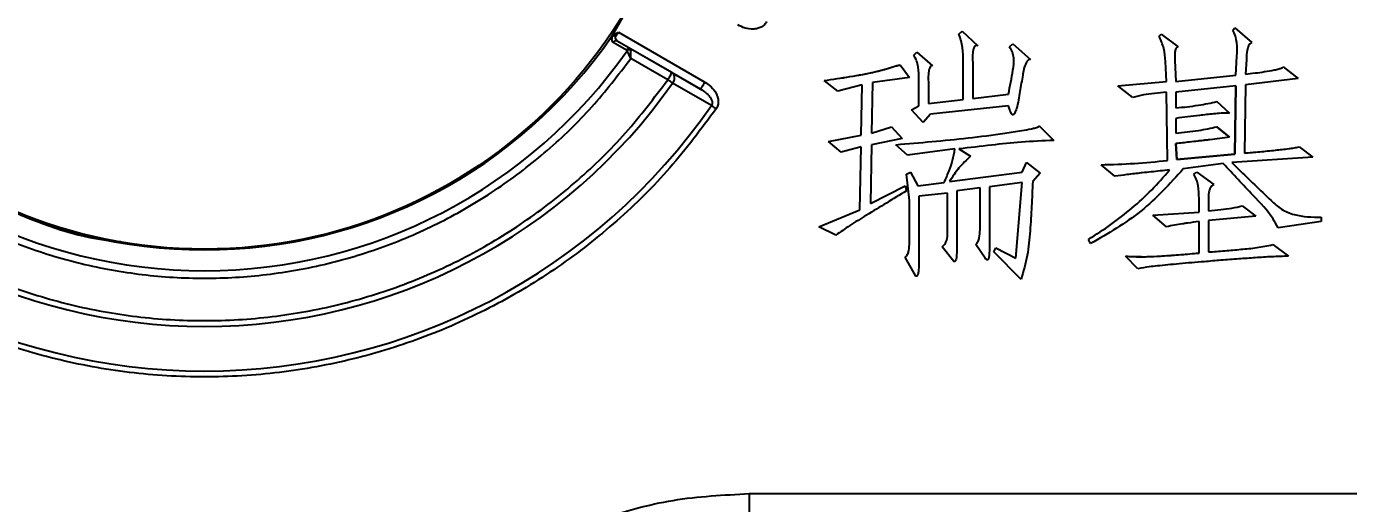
# Model space of a CAD drawing. Header units: millimetres. Extents: x 2028 to 4172, y 863 to 2379.
# Drawn here: x 2655.4 to 2735.6, y 2135.8 to 2164.7 of the extents above; entities that cross this region are included whole.
import ezdxf

# ---------------------------------------------------------------- set-up
doc = ezdxf.new("R2010")
doc.units = ezdxf.units.MM
doc.layers.add('AM_5', color=3, linetype='Continuous', lineweight=25)
doc.styles.add('SLDTEXTSTYLE1', font='txt.shx', dxfattribs={"width": 0.7, "bigfont": 'gbcbig.shx'})
doc.dimstyles.new('SLDDIMSTYLE12$0', dxfattribs={"dimtxt": 12, "dimasz": 10, "dimexe": 0, "dimexo": 0.0625, "dimgap": 0.875, "dimtad": 1, "dimdec": 1, "dimlfac": 1.8, "dimrnd": 1e-09, "dimzin": 12, "dimdsep": 46, "dimtxsty": 'SLDTEXTSTYLE1', "dimcen": 0.09, "dimdle": 8.16, "dimclrd": 3, "dimclre": 3, "dimadec": 0, "dimazin": 3, "dimtfac": 1, "dimtdec": 1, "dimtofl": 0, "dimtmove": 0, "dimatfit": 3, "dimfxl": 0, "dimfrac": 2, "dimtolj": 1, "dimlwd": 5, "dimlwe": 5, "dimarcsym": 0})

# ---------------------------------------------------------------- blocks, each defined once
blk = doc.blocks.new('*D51')
at = {"layer": 'AM_5', "color": 3, "lineweight": 5, "transparency": 16777216}
blk.add_line((2722.515, 2344.493), (2902.345, 2344.493), dxfattribs=at)
at = {"layer": 'AM_5', "color": 3, "linetype": 'Continuous', "lineweight": 5, "transparency": 16777216}
for p, q in [((2902.345, 2334.493), (2902.345, 2055.752)), ((2769.516, 2045.752), (2902.345, 2045.752))]:
    blk.add_line(p, q, dxfattribs=at)
at = {"layer": 'AM_5', "color": 3, "transparency": 16777216}
for points in [[(2900.678, 2334.493), (2904.011, 2334.493), (2902.345, 2344.493)], [(2900.678, 2055.752), (2904.011, 2055.752), (2902.345, 2045.752)]]:
    blk.add_solid(points, dxfattribs=at)
at = {"layer": 'Defpoints', "color": 0, "transparency": 16777216}
for p in [(2722.452, 2344.493), (2769.453, 2045.752), (2902.345, 2045.752)]:
    blk.add_point(p, dxfattribs=at)
at = {"layer": 'AM_5', "color": 0, "transparency": 16777216, "insert": (2895.47, 2195.122), "char_height": 12, "attachment_point": 5, "rotation": 90, "style": 'SLDTEXTSTYLE1'}
blk.add_mtext('\\A1;300', dxfattribs=at)

msp = doc.modelspace()

# ---------------------------------------------------------------- linework, layer by layer
at = {"color": 7, "linetype": 'Continuous', "lineweight": 25}
for p, q in [((2693.363, 2168.37), (2690.89, 2164.085)), ((2728.563, 2164.516), (2728.691, 2164.643)), ((2728.563, 2164.516), (2728.691, 2164.643)), ((2728.563, 2164.516), (2728.563, 2164.516)), ((2728.691, 2164.643), (2729.712, 2163.75)), ((2728.691, 2164.643), (2728.691, 2164.643)), ((2728.691, 2164.643), (2729.712, 2163.75)), ((2691.006, 2163.775), (2691.817, 2163.307)), ((2692.065, 2163.376), (2691.254, 2163.844)), ((2696.307, 2160.927), (2691.254, 2163.844)), ((2691.331, 2164.378), (2696.557, 2161.36)), ((2711.969, 2164.261), (2712.16, 2164.452)), ((2711.969, 2164.261), (2712.16, 2164.452)), ((2711.969, 2164.261), (2711.969, 2164.261)), ((2712.16, 2164.452), (2713.118, 2163.558)), ((2712.16, 2164.452), (2712.16, 2164.452)), ((2712.16, 2164.452), (2713.118, 2163.558)), ((2724.096, 2164.133), (2724.223, 2164.261)), ((2724.096, 2164.133), (2724.223, 2164.261)), ((2724.096, 2164.133), (2724.096, 2164.133)), ((2724.223, 2164.261), (2725.245, 2163.495)), ((2724.223, 2164.261), (2724.223, 2164.261)), ((2724.223, 2164.261), (2725.245, 2163.495)), ((2729.712, 2163.75), (2729.712, 2163.75)), ((2694.569, 2161.931), (2692.065, 2163.376)), ((2709.225, 2162.984), (2709.416, 2163.176)), ((2709.225, 2162.984), (2709.416, 2163.176)), ((2709.225, 2162.984), (2709.225, 2162.984)), ((2709.416, 2163.176), (2710.373, 2162.346)), ((2709.416, 2163.176), (2709.416, 2163.176)), ((2709.416, 2163.176), (2710.373, 2162.346)), ((2713.118, 2163.558), (2713.118, 2163.558)), ((2715.033, 2163.495), (2715.224, 2163.686)), ((2715.033, 2163.495), (2715.224, 2163.686)), ((2715.033, 2163.495), (2715.033, 2163.495)), ((2715.224, 2163.686), (2716.309, 2162.729)), ((2715.224, 2163.686), (2715.224, 2163.686)), ((2715.224, 2163.686), (2716.309, 2162.729)), ((2725.245, 2163.495), (2725.245, 2163.495)), ((2728.755, 2161.771), (2728.819, 2162.92)), ((2728.755, 2161.771), (2728.819, 2162.92)), ((2728.819, 2162.92), (2728.819, 2162.92)), ((2694.319, 2161.498), (2692.079, 2162.791)), ((2708.395, 2162.41), (2708.969, 2161.644)), ((2708.395, 2162.41), (2708.395, 2162.41)), ((2708.395, 2162.41), (2708.969, 2161.644)), ((2710.373, 2162.346), (2710.373, 2162.346)), ((2712.224, 2160.303), (2712.224, 2162.601)), ((2712.799, 2162.537), (2712.799, 2160.367)), ((2716.309, 2162.729), (2716.309, 2162.729)), ((2724.543, 2161.388), (2724.479, 2162.601)), ((2725.053, 2162.665), (2725.117, 2161.388)), ((2725.053, 2162.665), (2725.053, 2162.665)), ((2725.053, 2162.665), (2725.117, 2161.388)), ((2729.393, 2162.729), (2729.329, 2161.835)), ((2731.627, 2162.282), (2732.521, 2161.58)), ((2731.627, 2162.282), (2731.627, 2162.282)), ((2731.627, 2162.282), (2732.521, 2161.58)), ((2694.569, 2161.931), (2696.307, 2160.927)), ((2696.963, 2159.938), (2694.609, 2161.295)), ((2704.629, 2160.814), (2703.799, 2161.452)), ((2703.799, 2161.452), (2703.799, 2161.452)), ((2706.735, 2161.325), (2706.672, 2158.261)), ((2708.969, 2161.644), (2706.735, 2161.325)), ((2708.969, 2161.644), (2708.969, 2161.644)), ((2709.544, 2159.92), (2709.544, 2161.516)), ((2721.607, 2161.133), (2724.543, 2161.388)), ((2725.117, 2161.388), (2728.755, 2161.771)), ((2725.117, 2161.388), (2728.755, 2161.771)), ((2725.117, 2161.388), (2725.117, 2161.388)), ((2728.755, 2161.771), (2728.755, 2161.771)), ((2732.521, 2161.58), (2729.329, 2161.197)), ((2732.521, 2161.58), (2732.521, 2161.58)), ((2706.097, 2161.197), (2704.629, 2160.814)), ((2706.033, 2158.133), (2706.097, 2161.197)), ((2706.033, 2158.133), (2706.097, 2161.197)), ((2710.118, 2161.197), (2710.118, 2160.048)), ((2712.799, 2160.367), (2714.969, 2160.623)), ((2712.799, 2160.367), (2714.969, 2160.623)), ((2714.969, 2160.623), (2714.969, 2160.623)), ((2722.5, 2160.431), (2721.607, 2161.133)), ((2721.607, 2161.133), (2721.607, 2161.133)), ((2724.606, 2156.602), (2724.543, 2160.75)), ((2728.755, 2161.133), (2725.117, 2160.75)), ((2725.117, 2160.75), (2725.117, 2159.793)), ((2728.691, 2156.984), (2728.755, 2161.133)), ((2728.755, 2161.133), (2728.691, 2156.984)), ((2729.329, 2161.197), (2729.266, 2157.048)), ((2709.097, 2159.665), (2709.544, 2159.92)), ((2709.097, 2159.665), (2709.544, 2159.92)), ((2709.544, 2159.92), (2709.544, 2159.92)), ((2710.118, 2160.048), (2712.224, 2160.303)), ((2710.118, 2160.048), (2712.224, 2160.303)), ((2710.118, 2160.048), (2710.118, 2160.048)), ((2714.969, 2159.92), (2710.246, 2159.41)), ((2712.224, 2160.303), (2712.224, 2160.303)), ((2712.799, 2160.367), (2712.799, 2160.367)), ((2727.606, 2160.176), (2728.372, 2159.474)), ((2727.606, 2160.176), (2727.606, 2160.176)), ((2728.372, 2159.474), (2727.606, 2160.176)), ((2709.799, 2158.899), (2709.097, 2159.665)), ((2709.097, 2159.665), (2709.097, 2159.665)), ((2710.246, 2159.41), (2709.799, 2158.899)), ((2725.117, 2159.155), (2725.117, 2158.261)), ((2728.372, 2159.474), (2728.372, 2159.474)), ((2704.055, 2157.75), (2706.033, 2158.133)), ((2706.033, 2158.133), (2706.033, 2158.133)), ((2706.672, 2158.261), (2707.884, 2158.644)), ((2707.884, 2158.644), (2708.522, 2157.942)), ((2707.884, 2158.644), (2707.884, 2158.644)), ((2707.884, 2158.644), (2708.522, 2157.942)), ((2716.82, 2158.708), (2717.713, 2157.814)), ((2716.82, 2158.708), (2716.82, 2158.708)), ((2716.82, 2158.708), (2717.713, 2157.814)), ((2727.606, 2158.644), (2728.372, 2158.006)), ((2727.606, 2158.644), (2727.606, 2158.644)), ((2728.372, 2158.006), (2727.606, 2158.644)), ((2704.821, 2157.112), (2704.055, 2157.75)), ((2704.055, 2157.75), (2704.055, 2157.75)), ((2706.033, 2157.431), (2704.821, 2157.112)), ((2705.969, 2153.602), (2706.033, 2157.431)), ((2705.969, 2153.602), (2706.033, 2157.431)), ((2706.672, 2157.559), (2706.608, 2153.985)), ((2708.522, 2157.942), (2706.672, 2157.559)), ((2708.842, 2156.921), (2708.14, 2157.559)), ((2708.14, 2157.559), (2708.14, 2157.559)), ((2708.522, 2157.942), (2708.522, 2157.942)), ((2711.714, 2157.304), (2708.842, 2156.921)), ((2711.969, 2157.304), (2712.671, 2156.857)), ((2711.969, 2157.304), (2712.671, 2156.857)), ((2717.713, 2157.814), (2717.713, 2157.814)), ((2725.117, 2157.623), (2725.181, 2156.665)), ((2725.181, 2156.665), (2725.117, 2157.623)), ((2728.372, 2158.006), (2728.372, 2158.006)), ((2732.584, 2157.431), (2733.414, 2156.793)), ((2732.584, 2157.431), (2732.584, 2157.431)), ((2732.584, 2157.431), (2733.414, 2156.793)), ((2712.671, 2156.857), (2712.671, 2156.857)), ((2725.181, 2156.665), (2728.691, 2156.984)), ((2728.691, 2156.984), (2725.181, 2156.665)), ((2725.181, 2156.665), (2725.181, 2156.665)), ((2733.414, 2156.793), (2728.5, 2156.474)), ((2728.691, 2156.984), (2728.691, 2156.984)), ((2733.414, 2156.793), (2733.414, 2156.793)), ((2708.778, 2155.772), (2709.033, 2155.899)), ((2708.778, 2155.772), (2709.033, 2155.899)), ((2708.969, 2154.176), (2708.778, 2155.772)), ((2708.778, 2155.772), (2708.778, 2155.772)), ((2709.033, 2155.899), (2709.48, 2155.07)), ((2709.033, 2155.899), (2709.033, 2155.899)), ((2709.033, 2155.899), (2709.48, 2155.07)), ((2711.395, 2155.325), (2715.799, 2155.899)), ((2711.395, 2155.325), (2715.799, 2155.899)), ((2715.799, 2155.899), (2716.054, 2156.474)), ((2715.799, 2155.899), (2716.054, 2156.474)), ((2715.799, 2155.899), (2715.799, 2155.899)), ((2716.054, 2156.474), (2716.884, 2155.836)), ((2716.054, 2156.474), (2716.054, 2156.474)), ((2716.054, 2156.474), (2716.884, 2155.836)), ((2716.884, 2155.836), (2716.437, 2155.325)), ((2716.884, 2155.836), (2716.884, 2155.836)), ((2721.415, 2155.644), (2720.585, 2156.346)), ((2720.585, 2156.346), (2720.585, 2156.346)), ((2727.989, 2156.41), (2725.564, 2156.091)), ((2726.202, 2155.772), (2726.393, 2155.899)), ((2726.202, 2155.772), (2726.393, 2155.899)), ((2726.202, 2155.772), (2726.202, 2155.772)), ((2726.393, 2155.899), (2727.415, 2155.134)), ((2726.393, 2155.899), (2726.393, 2155.899)), ((2726.393, 2155.899), (2727.415, 2155.134)), ((2706.608, 2153.985), (2708.714, 2155.07)), ((2706.608, 2153.985), (2708.714, 2155.07)), ((2708.714, 2155.07), (2708.778, 2154.751)), ((2708.714, 2155.07), (2708.714, 2155.07)), ((2708.714, 2155.07), (2708.778, 2154.751)), ((2709.48, 2155.07), (2711.075, 2155.261)), ((2709.48, 2155.07), (2711.075, 2155.261)), ((2709.48, 2155.07), (2709.48, 2155.07)), ((2711.075, 2155.261), (2711.075, 2155.261)), ((2713.246, 2154.942), (2711.841, 2154.751)), ((2713.246, 2152.389), (2713.246, 2154.942)), ((2715.799, 2155.261), (2713.82, 2155.006)), ((2713.82, 2155.006), (2713.82, 2151.368)), ((2715.416, 2150.666), (2715.799, 2155.261)), ((2727.415, 2155.134), (2727.415, 2155.134)), ((2708.778, 2154.751), (2708.778, 2154.751)), ((2708.969, 2151.623), (2708.969, 2154.176)), ((2711.267, 2154.623), (2709.544, 2154.431)), ((2709.544, 2154.431), (2709.544, 2150.666)), ((2711.267, 2152.453), (2711.267, 2154.623)), ((2711.841, 2154.751), (2711.841, 2151.368)), ((2726.521, 2153.474), (2726.521, 2154.304)), ((2727.096, 2154.112), (2727.096, 2153.538)), ((2727.096, 2154.112), (2727.096, 2154.112)), ((2703.48, 2152.581), (2705.969, 2153.602)), ((2705.969, 2153.602), (2705.969, 2153.602)), ((2723.713, 2153.283), (2726.521, 2153.474)), ((2724.543, 2152.581), (2723.713, 2153.283)), ((2723.713, 2153.283), (2723.713, 2153.283)), ((2726.521, 2153.474), (2726.521, 2153.474)), ((2729.138, 2153.857), (2729.968, 2153.219)), ((2729.138, 2153.857), (2729.138, 2153.857)), ((2729.138, 2153.857), (2729.968, 2153.219)), ((2704.501, 2152.07), (2703.48, 2152.581)), ((2703.48, 2152.581), (2703.48, 2152.581)), ((2726.521, 2150.985), (2726.521, 2152.9)), ((2729.968, 2153.219), (2727.096, 2152.964)), ((2727.096, 2152.964), (2727.096, 2151.049)), ((2729.968, 2153.219), (2729.968, 2153.219)), ((2733.925, 2152.9), (2731.308, 2152.517)), ((2733.925, 2153.155), (2733.925, 2152.9)), ((2733.925, 2153.155), (2733.925, 2153.155)), ((2719.947, 2151.559), (2719.819, 2151.815)), ((2719.819, 2151.815), (2719.819, 2151.815)), ((2708.969, 2151.623), (2708.969, 2151.623)), ((2711.65, 2150.474), (2710.948, 2151.368)), ((2710.948, 2151.368), (2710.948, 2151.368)), ((2713.565, 2150.666), (2712.99, 2151.496)), ((2712.99, 2151.496), (2712.99, 2151.496)), ((2714.075, 2151.049), (2714.203, 2151.304)), ((2714.075, 2151.049), (2714.203, 2151.304)), ((2715.735, 2149.389), (2714.075, 2151.049)), ((2714.075, 2151.049), (2714.075, 2151.049)), ((2714.203, 2151.304), (2715.416, 2150.666)), ((2714.203, 2151.304), (2714.203, 2151.304)), ((2714.203, 2151.304), (2715.416, 2150.666)), ((2726.521, 2150.985), (2726.521, 2150.985)), ((2730.989, 2151.496), (2731.946, 2150.793)), ((2730.989, 2151.496), (2730.989, 2151.496)), ((2730.989, 2151.496), (2731.946, 2150.793)), ((2709.352, 2149.581), (2708.714, 2150.73)), ((2708.714, 2150.73), (2708.714, 2150.73)), ((2715.416, 2150.666), (2715.416, 2150.666)), ((2722.819, 2150.028), (2722.053, 2150.793)), ((2722.053, 2150.793), (2722.053, 2150.793)), ((2731.946, 2150.793), (2731.946, 2150.793)), ((2699.259, 2136.387), (2749.951, 2136.387)), ((2699.259, 2136.387), (2699.259, 2134.387))]:
    msp.add_line(p, q, dxfattribs=at)
at = {"color": 7, "linetype": 'Continuous', "lineweight": 25, "flags": 128}
for points in [[(2694.319, 2161.498), (2694.368, 2161.582), (2694.415, 2161.663), (2694.458, 2161.738), (2694.496, 2161.804), (2694.527, 2161.858), (2694.55, 2161.898), (2694.564, 2161.922), (2694.569, 2161.931)], [(2694.609, 2161.295), (2694.579, 2161.316), (2694.547, 2161.338), (2694.512, 2161.362), (2694.476, 2161.388), (2694.438, 2161.414), (2694.399, 2161.442), (2694.359, 2161.47), (2694.319, 2161.498)], [(2696.557, 2161.36), (2696.509, 2161.276), (2696.462, 2161.194), (2696.419, 2161.119), (2696.381, 2161.054), (2696.35, 2161), (2696.326, 2160.96), (2696.312, 2160.935), (2696.307, 2160.927)], [(2696.963, 2159.938), (2696.993, 2159.918), (2697.025, 2159.895), (2697.06, 2159.871), (2697.096, 2159.846), (2697.134, 2159.82), (2697.173, 2159.793), (2697.213, 2159.765), (2697.254, 2159.737)]]:
    msp.add_lwpolyline(points, dxfattribs=at)
at = {"color": 7, "linetype": 'Continuous', "lineweight": 25}
msp.add_circle((2666.234, 2180.971), 29.75, dxfattribs=at)
for centre, radius, start, end in [((2666.234, 2146.177), 91.48, 295.79271, 180), ((2666.234, 2146.176), 90.341, 353.64897, 186.35103), ((2666.234, 2146.176), 89.875, 353.64897, 186.35103), ((2666.234, 2146.176), 85.319, 353.33017, 186.66983), ((2666.234, 2181.176), 30, 214.72923, 325.27077), ((2691.167, 2163.676), 0.189, 62.68036, 148.38305), ((2666.234, 2181.176), 31.264, 214.97704, 325.02296), ((2691.978, 2163.208), 0.19, 62.6879, 148.51075), ((2692.013, 2163.092), 0.229, 70.10472, 134.91824), ((2666.234, 2181.176), 34.646, 215.01875, 324.98125), ((2666.234, 2181.176), 37.354, 214.65071, 325.34929), ((2666.234, 2146.177), 91.48, 180, 290.22656)]:
    msp.add_arc(centre, radius, start, end, dxfattribs=at)
for points in [[(2677.024, 2243.851), (2680.676, 2243.327), (2687.979, 2242.279), (2698.622, 2239.159), (2708.865, 2234.951), (2718.566, 2229.596), (2727.605, 2223.191), (2735.867, 2215.81), (2743.248, 2207.548), (2749.653, 2198.509), (2755.008, 2188.808), (2759.216, 2178.565), (2762.336, 2167.922), (2763.384, 2160.618), (2763.908, 2156.967)], [(2683.566, 2243.648), (2686.861, 2242.962), (2693.449, 2241.589), (2703.001, 2238.269), (2712.185, 2234.065), (2720.888, 2228.929), (2729.024, 2222.94), (2736.509, 2216.152), (2743.265, 2208.639), (2749.219, 2200.476), (2754.317, 2191.752), (2758.482, 2182.55), (2761.762, 2172.984), (2763.106, 2166.39), (2763.779, 2163.092)], [(2572.494, 2146.177), (2572.581, 2149.245), (2572.755, 2155.38), (2574.158, 2164.495), (2576.383, 2173.432), (2579.491, 2182.108), (2583.43, 2190.437), (2588.167, 2198.34), (2593.656, 2205.741), (2599.843, 2212.568), (2606.671, 2218.756), (2614.071, 2224.245), (2621.974, 2228.982), (2630.304, 2232.921), (2638.979, 2236.028), (2647.917, 2238.254), (2657.032, 2239.657), (2663.167, 2239.831), (2666.234, 2239.918)], [(2666.234, 2239.918), (2669.302, 2239.831), (2675.437, 2239.657), (2684.552, 2238.254), (2693.49, 2236.028), (2702.165, 2232.921), (2710.494, 2228.982), (2718.398, 2224.245), (2725.798, 2218.756), (2732.626, 2212.568), (2738.813, 2205.741), (2744.302, 2198.34), (2749.039, 2190.437), (2752.978, 2182.108), (2756.086, 2173.432), (2758.311, 2164.495), (2759.714, 2155.38), (2759.888, 2149.245), (2759.975, 2146.177)], [(2666.234, 2230.463), (2663.272, 2230.373), (2657.346, 2230.192), (2648.557, 2228.737), (2639.964, 2226.432), (2631.663, 2223.217), (2623.746, 2219.152), (2616.301, 2214.274), (2609.411, 2208.64), (2603.152, 2202.312), (2597.594, 2195.36), (2592.798, 2187.862), (2588.818, 2179.901), (2585.7, 2171.566), (2583.471, 2162.947), (2582.179, 2154.145), (2581.755, 2145.246), (2582.264, 2139.34), (2582.518, 2136.387)], [(2749.951, 2136.387), (2750.205, 2139.34), (2750.714, 2145.246), (2750.289, 2154.145), (2748.998, 2162.947), (2746.769, 2171.566), (2743.651, 2179.901), (2739.671, 2187.862), (2734.875, 2195.36), (2729.317, 2202.312), (2723.058, 2208.64), (2716.168, 2214.274), (2708.723, 2219.152), (2700.806, 2223.217), (2692.505, 2226.432), (2683.912, 2228.737), (2675.122, 2230.192), (2669.197, 2230.373), (2666.234, 2230.463)], [(2691.146, 2164.121), (2691.174, 2164.16), (2691.231, 2164.237), (2691.298, 2164.331), (2691.331, 2164.378)], [(2640.389, 2162.791), (2641.154, 2161.79), (2642.684, 2159.789), (2645.411, 2157.16), (2648.406, 2154.852), (2651.66, 2152.922), (2655.119, 2151.39), (2658.735, 2150.281), (2662.458, 2149.609), (2666.234, 2149.384), (2670.011, 2149.609), (2673.733, 2150.281), (2677.35, 2151.39), (2680.809, 2152.922), (2684.063, 2154.852), (2687.058, 2157.16), (2689.785, 2159.789), (2691.314, 2161.79), (2692.079, 2162.791)], [(2638.15, 2161.498), (2638.976, 2160.402), (2640.627, 2158.211), (2643.58, 2155.33), (2646.83, 2152.8), (2650.367, 2150.683), (2654.13, 2149.003), (2658.067, 2147.786), (2662.121, 2147.048), (2666.234, 2146.801), (2670.348, 2147.048), (2674.402, 2147.786), (2678.339, 2149.003), (2682.102, 2150.683), (2685.638, 2152.8), (2688.888, 2155.33), (2691.842, 2158.211), (2693.493, 2160.402), (2694.319, 2161.498)], [(2697.254, 2159.737), (2696.347, 2158.519), (2694.534, 2156.082), (2691.281, 2152.876), (2687.696, 2150.059), (2683.79, 2147.702), (2679.63, 2145.831), (2675.275, 2144.475), (2670.788, 2143.653), (2666.234, 2143.378), (2661.681, 2143.653), (2657.194, 2144.475), (2652.839, 2145.831), (2648.679, 2147.702), (2644.773, 2150.059), (2641.188, 2152.876), (2637.935, 2156.082), (2636.122, 2158.519), (2635.215, 2159.737)], [(2666.234, 2052.437), (2663.167, 2052.524), (2657.032, 2052.698), (2647.917, 2054.101), (2638.979, 2056.326), (2630.304, 2059.434), (2621.974, 2063.372), (2614.071, 2068.11), (2606.671, 2073.598), (2599.843, 2079.786), (2593.656, 2086.613), (2588.167, 2094.014), (2583.43, 2101.917), (2579.491, 2110.247), (2576.383, 2118.922), (2574.158, 2127.86), (2572.755, 2136.974), (2572.581, 2143.11), (2572.494, 2146.177)], [(2759.975, 2146.177), (2759.888, 2143.11), (2759.714, 2136.974), (2758.311, 2127.86), (2756.086, 2118.922), (2752.978, 2110.247), (2749.039, 2101.917), (2744.302, 2094.014), (2738.813, 2086.613), (2732.626, 2079.786), (2725.798, 2073.598), (2718.398, 2068.11), (2710.494, 2063.372), (2702.165, 2059.434), (2693.49, 2056.326), (2684.552, 2054.101), (2675.437, 2052.698), (2669.302, 2052.524), (2666.234, 2052.437)], [(2682.177, 2130.135), (2683.41, 2131.075), (2685.875, 2132.954), (2690.124, 2134.885), (2694.616, 2136.153), (2697.711, 2136.309), (2699.259, 2136.387)]]:
    msp.add_open_spline(points, degree=3, dxfattribs=at)
for points, knots in [([(2636.238, 2181.208), (2636.237, 2181.198), (2636.042, 2179.236), (2636.71, 2175.28), (2638.316, 2169.624), (2641.136, 2164.4), (2644.883, 2159.832), (2649.458, 2156.053), (2654.689, 2153.351), (2658.686, 2151.894), (2660.9, 2151.699), (2661.16, 2151.676)], [0, 0, 0, 0, 0.0007602, 0.1408474, 0.2809347, 0.4210219, 0.5611091, 0.7011963, 0.8412835, 0.9813707, 1, 1, 1, 1]), ([(2700.311, 2165.033), (2700.269, 2164.963), (2700.184, 2164.821), (2699.978, 2164.681), (2699.744, 2164.595), (2699.417, 2164.556), (2699, 2164.608), (2698.705, 2164.752), (2698.557, 2164.824)], [0, 0, 0, 0, 0.122541, 0.250728, 0.370854, 0.501138, 0.750528, 1, 1, 1, 1]), ([(2728.819, 2162.92), (2728.826, 2163.193), (2728.836, 2163.607), (2728.752, 2164.153), (2728.625, 2164.397), (2728.563, 2164.516)], [0, 0, 0, 0, 0.500487, 0.756396, 1, 1, 1, 1]), ([(2690.89, 2164.085), (2690.916, 2164.117), (2690.974, 2164.186), (2691.124, 2164.286), (2691.249, 2164.341), (2691.331, 2164.378)], [0, 0, 0, 0, 0.22952, 0.499747, 1, 1, 1, 1]), ([(2690.89, 2164.085), (2690.899, 2164.097), (2690.911, 2164.113), (2690.928, 2164.13), (2690.935, 2164.135), (2690.939, 2164.137)], [0, 0, 0, 0, 0.55228, 0.782751, 1, 1, 1, 1]), ([(2690.939, 2164.137), (2690.93, 2164.094), (2690.911, 2164.007), (2690.919, 2163.903), (2690.948, 2163.821), (2690.987, 2163.791), (2691.006, 2163.775)], [0, 0, 0, 0, 0.245779, 0.498992, 0.746657, 1, 1, 1, 1]), ([(2691.146, 2164.121), (2691.125, 2164.13), (2691.088, 2164.146), (2691.031, 2164.155), (2690.98, 2164.154), (2690.953, 2164.143), (2690.939, 2164.137)], [0, 0, 0, 0, 0.284658, 0.500314, 0.748381, 1, 1, 1, 1]), ([(2691.254, 2163.844), (2691.219, 2163.875), (2691.165, 2163.921), (2691.14, 2164.028), (2691.144, 2164.091), (2691.146, 2164.121)], [0, 0, 0, 0, 0.506993, 0.766897, 1, 1, 1, 1]), ([(2712.224, 2162.601), (2712.226, 2162.885), (2712.228, 2163.452), (2712.055, 2163.991), (2711.969, 2164.261)], [0, 0, 0, 0, 0.5013561, 1, 1, 1, 1]), ([(2724.479, 2162.601), (2724.463, 2162.869), (2724.43, 2163.404), (2724.207, 2163.89), (2724.096, 2164.133)], [0, 0, 0, 0, 0.501429, 1, 1, 1, 1]), ([(2729.712, 2163.75), (2729.672, 2163.726), (2729.59, 2163.678), (2729.494, 2163.513), (2729.403, 2163.198), (2729.397, 2162.916), (2729.393, 2162.729)], [0, 0, 0, 0, 0.124606, 0.249783, 0.499755, 1, 1, 1, 1]), ([(2691.817, 2163.307), (2691.825, 2163.301), (2691.841, 2163.289), (2691.848, 2163.266), (2691.852, 2163.254)], [0, 0, 0, 0, 0.505034, 1, 1, 1, 1]), ([(2692.079, 2162.791), (2692.053, 2162.844), (2692.009, 2162.934), (2691.946, 2163.065), (2691.89, 2163.177), (2691.864, 2163.229), (2691.852, 2163.254)], [0, 0, 0, 0, 0.286006, 0.484613, 0.757844, 1, 1, 1, 1]), ([(2692.091, 2163.307), (2692.09, 2163.322), (2692.089, 2163.355), (2692.073, 2163.369), (2692.065, 2163.376)], [0, 0, 0, 0, 0.455333, 1, 1, 1, 1]), ([(2692.079, 2162.791), (2692.081, 2162.85), (2692.084, 2162.95), (2692.086, 2163.096), (2692.089, 2163.221), (2692.09, 2163.28), (2692.091, 2163.307)], [0, 0, 0, 0, 0.285344, 0.484568, 0.757303, 1, 1, 1, 1]), ([(2709.544, 2161.516), (2709.536, 2161.77), (2709.524, 2162.151), (2709.423, 2162.656), (2709.29, 2162.875), (2709.225, 2162.984)], [0, 0, 0, 0, 0.500501, 0.750743, 1, 1, 1, 1]), ([(2713.118, 2163.558), (2713.093, 2163.565), (2713.056, 2163.574), (2713.005, 2163.568), (2712.96, 2163.549), (2712.91, 2163.506), (2712.833, 2163.374), (2712.78, 2163.041), (2712.791, 2162.739), (2712.799, 2162.537)], [0, 0, 0, 0, 0.062894, 0.093186, 0.125519, 0.183459, 0.250862, 0.500262, 1, 1, 1, 1]), ([(2714.969, 2160.623), (2715.065, 2161.104), (2715.209, 2161.826), (2715.33, 2162.688), (2715.226, 2163.178), (2715.097, 2163.389), (2715.033, 2163.495)], [0, 0, 0, 0, 0.5004026, 0.7500607, 0.8750111, 1, 1, 1, 1]), ([(2725.245, 2163.495), (2725.227, 2163.488), (2725.191, 2163.476), (2725.133, 2163.425), (2725.073, 2163.304), (2725.031, 2163.042), (2725.044, 2162.816), (2725.053, 2162.665)], [0, 0, 0, 0, 0.062738, 0.125106, 0.25016, 0.499952, 1, 1, 1, 1]), ([(2703.799, 2161.452), (2704.319, 2161.527), (2705.347, 2161.676), (2706.891, 2161.953), (2707.89, 2162.256), (2708.395, 2162.41)], [0, 0, 0, 0, 0.334798, 0.663306, 1, 1, 1, 1]), ([(2703.799, 2161.452), (2704.318, 2161.527), (2705.363, 2161.678), (2706.908, 2161.956), (2707.906, 2162.26), (2708.395, 2162.41)], [0, 0, 0, 0, 0.334657, 0.674083, 1, 1, 1, 1]), ([(2710.373, 2162.346), (2710.358, 2162.346), (2710.331, 2162.347), (2710.292, 2162.341), (2710.259, 2162.321), (2710.204, 2162.263), (2710.143, 2162.095), (2710.099, 2161.728), (2710.11, 2161.409), (2710.118, 2161.197)], [0, 0, 0, 0, 0.0367103, 0.0625587, 0.0920687, 0.1257937, 0.2504477, 0.5001516, 1, 1, 1, 1]), ([(2716.309, 2162.729), (2716.287, 2162.73), (2716.253, 2162.731), (2716.21, 2162.718), (2716.152, 2162.684), (2715.945, 2162.427), (2715.888, 2162.083), (2715.777, 2161.472), (2715.665, 2160.768), (2715.536, 2159.996), (2715.388, 2159.549), (2715.33, 2159.438), (2715.301, 2159.405), (2715.274, 2159.386), (2715.249, 2159.376), (2715.227, 2159.376), (2715.207, 2159.381), (2715.183, 2159.397), (2715.109, 2159.481), (2715.038, 2159.664), (2714.992, 2159.835), (2714.969, 2159.92)], [0, 0, 0, 0, 0.015707, 0.023084, 0.031298, 0.062594, 0.249246, 0.264592, 0.499319, 0.749347, 0.813344, 0.828624, 0.83674, 0.844073, 0.851536, 0.855317, 0.859027, 0.866095, 0.875169, 0.937439, 1, 1, 1, 1]), ([(2729.329, 2161.835), (2729.719, 2161.883), (2730.303, 2161.955), (2730.981, 2162.066), (2731.3, 2162.142), (2731.441, 2162.184), (2731.511, 2162.205), (2731.571, 2162.233), (2731.609, 2162.266), (2731.627, 2162.282)], [0, 0, 0, 0, 0.49996, 0.749982, 0.8747254, 0.9164061, 0.9376784, 0.9687122, 1, 1, 1, 1]), ([(2694.569, 2161.931), (2694.595, 2161.911), (2694.65, 2161.871), (2694.701, 2161.766), (2694.722, 2161.637), (2694.705, 2161.542), (2694.696, 2161.498)], [0, 0, 0, 0, 0.231797, 0.482443, 0.76048, 1, 1, 1, 1]), ([(2694.696, 2161.498), (2694.686, 2161.462), (2694.665, 2161.392), (2694.627, 2161.327), (2694.609, 2161.295)], [0, 0, 0, 0, 0.506446, 1, 1, 1, 1]), ([(2696.557, 2161.36), (2696.694, 2161.268), (2696.966, 2161.085), (2697.22, 2160.75), (2697.349, 2160.447), (2697.391, 2160.202), (2697.374, 2159.953), (2697.293, 2159.808), (2697.254, 2159.737)], [0, 0, 0, 0, 0.249813, 0.499193, 0.628879, 0.749485, 0.877324, 1, 1, 1, 1]), ([(2696.307, 2160.927), (2696.41, 2160.861), (2696.612, 2160.733), (2696.822, 2160.522), (2696.946, 2160.335), (2697.004, 2160.196), (2697.017, 2160.078), (2696.997, 2159.992), (2696.974, 2159.956), (2696.963, 2159.938)], [0, 0, 0, 0, 0.286546, 0.561069, 0.68919, 0.805477, 0.906505, 0.953176, 1, 1, 1, 1]), ([(2724.543, 2160.75), (2724.299, 2160.722), (2723.834, 2160.668), (2723.148, 2160.591), (2722.716, 2160.484), (2722.5, 2160.431)], [0, 0, 0, 0, 0.355076, 0.678764, 1, 1, 1, 1]), ([(2725.117, 2159.793), (2725.573, 2159.837), (2726.41, 2159.917), (2727.232, 2160.095), (2727.606, 2160.176)], [0, 0, 0, 0, 0.544423, 1, 1, 1, 1]), ([(2728.372, 2159.474), (2728.201, 2159.474), (2727.873, 2159.473), (2727.265, 2159.414), (2726.588, 2159.339), (2725.83, 2159.248), (2725.353, 2159.186), (2725.117, 2159.155)], [0, 0, 0, 0, 0.1565437, 0.3002265, 0.5598557, 0.7813484, 1, 1, 1, 1]), ([(2708.14, 2157.559), (2709.601, 2157.681), (2711.808, 2157.864), (2714.348, 2158.194), (2715.626, 2158.385), (2716.248, 2158.496), (2716.564, 2158.573), (2716.711, 2158.615), (2716.774, 2158.647), (2716.805, 2158.665), (2716.815, 2158.673), (2716.82, 2158.682), (2716.822, 2158.693), (2716.821, 2158.701), (2716.82, 2158.708)], [0, 0, 0, 0, 0.499866, 0.755184, 0.873269, 0.940653, 0.9703, 0.984189, 0.992842, 0.99431, 0.996215, 0.997059, 0.997763, 1, 1, 1, 1]), ([(2725.117, 2158.261), (2725.573, 2158.305), (2726.41, 2158.385), (2727.232, 2158.563), (2727.606, 2158.644)], [0, 0, 0, 0, 0.544423, 1, 1, 1, 1]), ([(2711.075, 2155.261), (2711.174, 2155.498), (2711.359, 2155.94), (2711.612, 2156.613), (2711.679, 2157.069), (2711.714, 2157.304)], [0, 0, 0, 0, 0.359332, 0.669185, 1, 1, 1, 1]), ([(2711.075, 2155.261), (2711.174, 2155.498), (2711.359, 2155.941), (2711.612, 2156.613), (2711.679, 2157.069), (2711.714, 2157.304)], [0, 0, 0, 0, 0.359286, 0.669497, 1, 1, 1, 1]), ([(2717.713, 2157.814), (2717.058, 2157.789), (2715.795, 2157.742), (2713.883, 2157.527), (2712.624, 2157.38), (2711.969, 2157.304)], [0, 0, 0, 0, 0.340904, 0.65699, 1, 1, 1, 1]), ([(2728.372, 2158.006), (2727.975, 2157.957), (2727.473, 2157.897), (2726.943, 2157.833), (2726.803, 2157.816), (2726.762, 2157.811), (2726.656, 2157.798), (2726.381, 2157.767), (2725.838, 2157.705), (2725.388, 2157.654), (2725.117, 2157.623)], [0, 0, 0, 0, 0.3664455, 0.4623341, 0.4884448, 0.4960418, 0.4999998, 0.5858417, 0.75, 1, 1, 1, 1]), ([(2729.266, 2157.048), (2729.576, 2157.076), (2730.207, 2157.133), (2731.11, 2157.217), (2731.803, 2157.3), (2732.281, 2157.363), (2732.483, 2157.409), (2732.584, 2157.431)], [0, 0, 0, 0, 0.280025, 0.567993, 0.813979, 0.90683, 1, 1, 1, 1]), ([(2712.671, 2156.857), (2712.426, 2156.629), (2711.935, 2156.173), (2711.575, 2155.608), (2711.395, 2155.325)], [0, 0, 0, 0, 0.498794, 1, 1, 1, 1]), ([(2720.585, 2156.346), (2721.257, 2156.363), (2722.6, 2156.398), (2723.938, 2156.534), (2724.606, 2156.602)], [0, 0, 0, 0, 0.499834, 1, 1, 1, 1]), ([(2720.585, 2156.346), (2721.257, 2156.363), (2722.6, 2156.398), (2723.938, 2156.534), (2724.606, 2156.602)], [0, 0, 0, 0, 0.499834, 1, 1, 1, 1]), ([(2719.819, 2151.815), (2720.276, 2152.108), (2721.188, 2152.694), (2722.467, 2153.7), (2723.672, 2154.795), (2724.38, 2155.616), (2724.734, 2156.027)], [0, 0, 0, 0, 0.250018, 0.50003, 0.750015, 1, 1, 1, 1]), ([(2719.819, 2151.815), (2720.276, 2152.108), (2721.188, 2152.694), (2722.467, 2153.7), (2723.672, 2154.795), (2724.38, 2155.616), (2724.734, 2156.027)], [0, 0, 0, 0, 0.250018, 0.50003, 0.750015, 1, 1, 1, 1]), ([(2725.564, 2156.091), (2724.747, 2155.189), (2723.113, 2153.383), (2721.003, 2152.168), (2719.947, 2151.559)], [0, 0, 0, 0, 0.4997261, 1, 1, 1, 1]), ([(2724.734, 2156.027), (2724.543, 2156.007), (2723.989, 2155.948), (2723.418, 2155.884), (2722.749, 2155.812), (2722.195, 2155.75), (2721.661, 2155.677), (2721.415, 2155.644)], [0, 0, 0, 0, 0.17261, 0.500021, 0.515712, 0.777456, 1, 1, 1, 1]), ([(2726.521, 2154.304), (2726.513, 2154.558), (2726.5, 2154.938), (2726.388, 2155.438), (2726.264, 2155.661), (2726.202, 2155.772)], [0, 0, 0, 0, 0.500203, 0.750381, 1, 1, 1, 1]), ([(2731.308, 2152.517), (2731.21, 2152.699), (2730.817, 2153.43), (2729.608, 2154.667), (2728.587, 2155.766), (2727.989, 2156.41)], [0, 0, 0, 0, 0.120499, 0.484583, 1, 1, 1, 1]), ([(2728.5, 2156.474), (2728.636, 2156.342), (2729.43, 2155.575), (2730.412, 2154.615), (2731.492, 2153.606), (2732.536, 2153.186), (2733.369, 2153.168), (2733.925, 2153.155)], [0, 0, 0, 0, 0.085822, 0.500579, 0.625554, 0.749953, 1, 1, 1, 1]), ([(2728.5, 2156.474), (2728.636, 2156.342), (2729.43, 2155.575), (2730.412, 2154.615), (2731.492, 2153.606), (2732.536, 2153.186), (2733.369, 2153.168), (2733.925, 2153.155)], [0, 0, 0, 0, 0.085813, 0.500579, 0.625554, 0.749953, 1, 1, 1, 1]), ([(2716.437, 2155.325), (2716.417, 2154.825), (2716.378, 2153.826), (2716.28, 2152.332), (2716.15, 2150.833), (2715.873, 2149.87), (2715.735, 2149.389)], [0, 0, 0, 0, 0.250078, 0.500157, 0.750158, 1, 1, 1, 1]), ([(2727.415, 2155.134), (2727.374, 2155.109), (2727.292, 2155.061), (2727.181, 2154.904), (2727.073, 2154.587), (2727.086, 2154.302), (2727.096, 2154.112)], [0, 0, 0, 0, 0.124964, 0.250406, 0.50003, 1, 1, 1, 1]), ([(2708.778, 2154.751), (2708.375, 2154.508), (2707.566, 2154.021), (2706.425, 2153.319), (2705.39, 2152.687), (2704.783, 2152.266), (2704.501, 2152.07)], [0, 0, 0, 0, 0.279532, 0.560917, 0.796186, 1, 1, 1, 1]), ([(2727.096, 2153.538), (2727.344, 2153.566), (2727.812, 2153.619), (2728.5, 2153.691), (2728.927, 2153.802), (2729.138, 2153.857)], [0, 0, 0, 0, 0.361972, 0.684119, 1, 1, 1, 1]), ([(2726.521, 2152.9), (2726.293, 2152.867), (2725.998, 2152.825), (2725.667, 2152.778), (2725.234, 2152.715), (2724.87, 2152.644), (2724.543, 2152.581)], [0, 0, 0, 0, 0.344956, 0.446295, 0.500209, 1, 1, 1, 1]), ([(2710.948, 2151.368), (2710.987, 2151.398), (2711.066, 2151.459), (2711.176, 2151.625), (2711.287, 2151.957), (2711.275, 2152.254), (2711.267, 2152.453)], [0, 0, 0, 0, 0.125102, 0.250487, 0.500275, 1, 1, 1, 1]), ([(2712.99, 2151.496), (2713.039, 2151.558), (2713.138, 2151.684), (2713.228, 2151.993), (2713.238, 2152.231), (2713.246, 2152.389)], [0, 0, 0, 0, 0.249613, 0.500395, 1, 1, 1, 1]), ([(2708.714, 2150.73), (2708.768, 2150.789), (2708.875, 2150.909), (2708.955, 2151.226), (2708.964, 2151.464), (2708.969, 2151.623)], [0, 0, 0, 0, 0.248888, 0.499184, 1, 1, 1, 1]), ([(2708.714, 2150.73), (2708.768, 2150.789), (2708.875, 2150.909), (2708.955, 2151.226), (2708.964, 2151.464), (2708.969, 2151.623)], [0, 0, 0, 0, 0.248888, 0.499184, 1, 1, 1, 1]), ([(2711.841, 2151.368), (2711.838, 2151.204), (2711.832, 2150.927), (2711.81, 2150.625), (2711.747, 2150.503), (2711.728, 2150.482), (2711.714, 2150.471), (2711.699, 2150.465), (2711.683, 2150.464), (2711.666, 2150.467), (2711.656, 2150.472), (2711.65, 2150.474)], [0, 0, 0, 0, 0.502708, 0.847693, 0.895837, 0.915403, 0.932716, 0.94869, 0.964469, 0.98124, 1, 1, 1, 1]), ([(2713.82, 2151.368), (2713.817, 2151.202), (2713.812, 2150.954), (2713.781, 2150.69), (2713.733, 2150.596), (2713.713, 2150.578), (2713.695, 2150.569), (2713.681, 2150.566), (2713.666, 2150.568), (2713.638, 2150.577), (2713.603, 2150.612), (2713.578, 2150.646), (2713.565, 2150.666)], [0, 0, 0, 0, 0.499283, 0.748654, 0.782672, 0.812583, 0.827376, 0.841874, 0.856441, 0.872129, 0.928496, 1, 1, 1, 1]), ([(2722.053, 2150.793), (2722.486, 2150.777), (2723.48, 2150.74), (2724.97, 2150.853), (2726.026, 2150.943), (2726.521, 2150.985)], [0, 0, 0, 0, 0.289978, 0.666571, 1, 1, 1, 1]), ([(2722.053, 2150.793), (2722.354, 2150.777), (2723.099, 2150.737), (2724.218, 2150.804), (2725.406, 2150.886), (2726.149, 2150.952), (2726.521, 2150.985)], [0, 0, 0, 0, 0.201371, 0.499905, 0.749952, 1, 1, 1, 1]), ([(2727.096, 2151.049), (2727.422, 2151.074), (2728.074, 2151.124), (2729.05, 2151.212), (2730.028, 2151.297), (2730.669, 2151.429), (2730.989, 2151.496)], [0, 0, 0, 0, 0.250114, 0.500226, 0.750332, 1, 1, 1, 1]), ([(2709.544, 2150.666), (2709.54, 2150.471), (2709.534, 2150.14), (2709.512, 2149.782), (2709.447, 2149.624), (2709.424, 2149.591), (2709.402, 2149.578), (2709.386, 2149.573), (2709.369, 2149.574), (2709.358, 2149.579), (2709.352, 2149.581)], [0, 0, 0, 0, 0.5033936, 0.8561859, 0.9055228, 0.9418884, 0.9566664, 0.9704282, 0.9844651, 1, 1, 1, 1]), ([(2731.946, 2150.793), (2731.604, 2150.784), (2730.931, 2150.766), (2729.925, 2150.697), (2728.9, 2150.626), (2727.87, 2150.547), (2726.921, 2150.467), (2726.079, 2150.399), (2725.341, 2150.333), (2724.647, 2150.267), (2724.039, 2150.204), (2723.435, 2150.144), (2723.046, 2150.07), (2722.819, 2150.028)], [0, 0, 0, 0, 0.111912, 0.220379, 0.330349, 0.448033, 0.558645, 0.642186, 0.724488, 0.801194, 0.87048, 0.924666, 1, 1, 1, 1])]:
    msp.add_open_spline(points, degree=3, knots=knots, dxfattribs=at)

# ---------------------------------------------------------------- dimensions: what is measured, and where the dimension line sits
at = {"layer": 'AM_5'}
dim = msp.add_linear_dim(base=(2902.345, 2045.752), p1=(2722.452, 2344.493), p2=(2769.453, 2045.752), angle=90, text='300', dimstyle='SLDDIMSTYLE12$0', override={"dimlfac": 1, "dimpost": ''}, dxfattribs=at)
dim.commit()
dim.dimension.update_dxf_attribs({"geometry": '*D51', "text_midpoint": (2895.47, 2195.122)})

doc.saveas('drawing.dxf')
